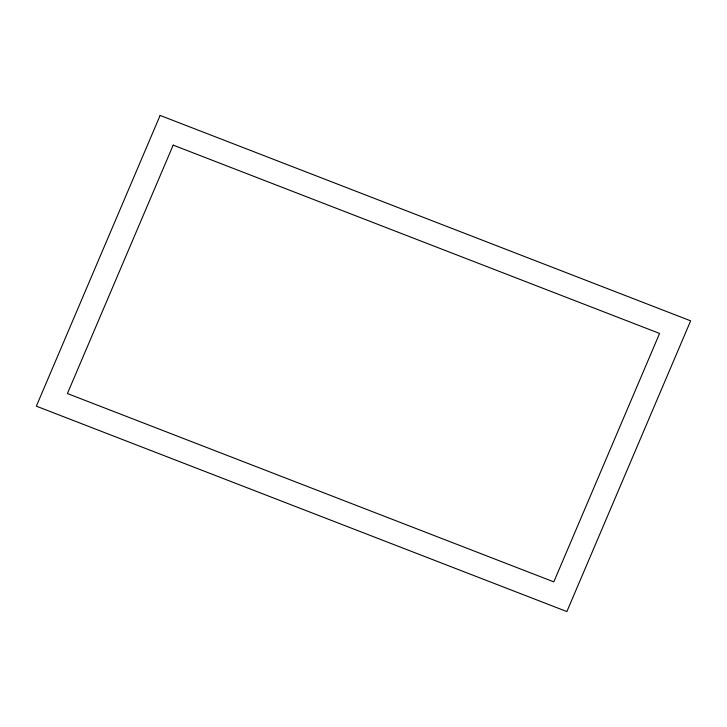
<?xml version="1.0" encoding="UTF-8"?>
<svg xmlns="http://www.w3.org/2000/svg" width="727" height="727" viewBox="0 0 727 727"><rect width="100%" height="100%" fill="white"/><g stroke="black" fill="none" stroke-linecap="round" stroke-linejoin="round"><path stroke-width="1.09" d="M160.131 115.429L36.35 406.166L566.869 611.571L690.65 320.834L160.131 115.429M173.18 145.127L67.411 393.552L553.82 581.873L659.589 333.448L173.18 145.127"/></g></svg>
